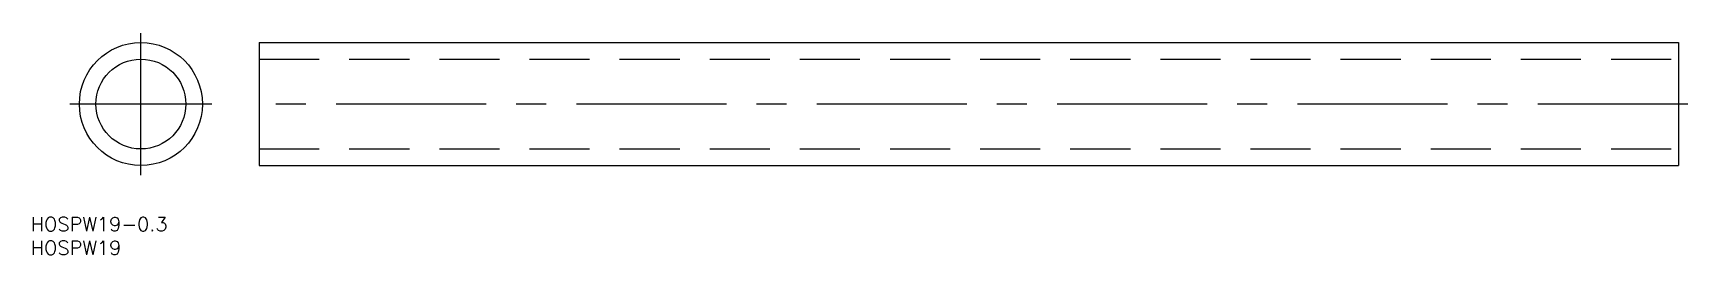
# Model space of a CAD drawing. Extents: x -23 to 327, y -32 to 15.
import ezdxf

# ---------------------------------------------------------------- set-up
doc = ezdxf.new("R2010")
doc.units = 0
doc.linetypes.add('CENTER', pattern=[50.8, 31.75, -6.35, 6.35, -6.35])
doc.linetypes.add('DASHED', pattern=[19.05, 12.7, -6.35])
doc.layers.get('0').update_dxf_attribs({"linetype": 'CONTINUOUS'})
doc.layers.add('CENTER', color=1, linetype='CENTER')
doc.styles.get("Standard").update_dxf_attribs({"font": 'txt.shx', "height": 3, "bigfont": 'bigfont.shx'})

msp = doc.modelspace()

# ---------------------------------------------------------------- linework, layer by layer
at = {"color": 7, "linetype": 'CONTINUOUS'}
for p, q in [((25, 13), (25, -13)), ((25, 13), (325, 13)), ((325, 13), (325, -13)), ((25, -13), (325, -13))]:
    msp.add_line(p, q, dxfattribs=at)
at = {"color": 3, "linetype": 'DASHED'}
for p, q in [((25, 9.5), (325, 9.5)), ((25, -9.5), (325, -9.5))]:
    msp.add_line(p, q, dxfattribs=at)
at = {"color": 7, "linetype": 'CONTINUOUS'}
for radius in [13, 9.5]:
    msp.add_circle((0, 0), radius, dxfattribs=at)
at = {"layer": 'CENTER', "color": 1, "linetype": 'CENTER'}
for p, q in [((0, -15), (0, 15)), ((15, 0), (-15, 0)), ((327, 0), (23, 0))]:
    msp.add_line(p, q, dxfattribs=at)

# ---------------------------------------------------------------- texts
at = {"color": 7, "linetype": 'CONTINUOUS'}
for s, p in [('HOSPW19-0.3', (-23.3, -26.89)), ('HOSPW19', (-23.3, -31.89))]:
    msp.add_text(s, height=3, dxfattribs=at).set_placement(p)

doc.saveas('drawing.dxf')
